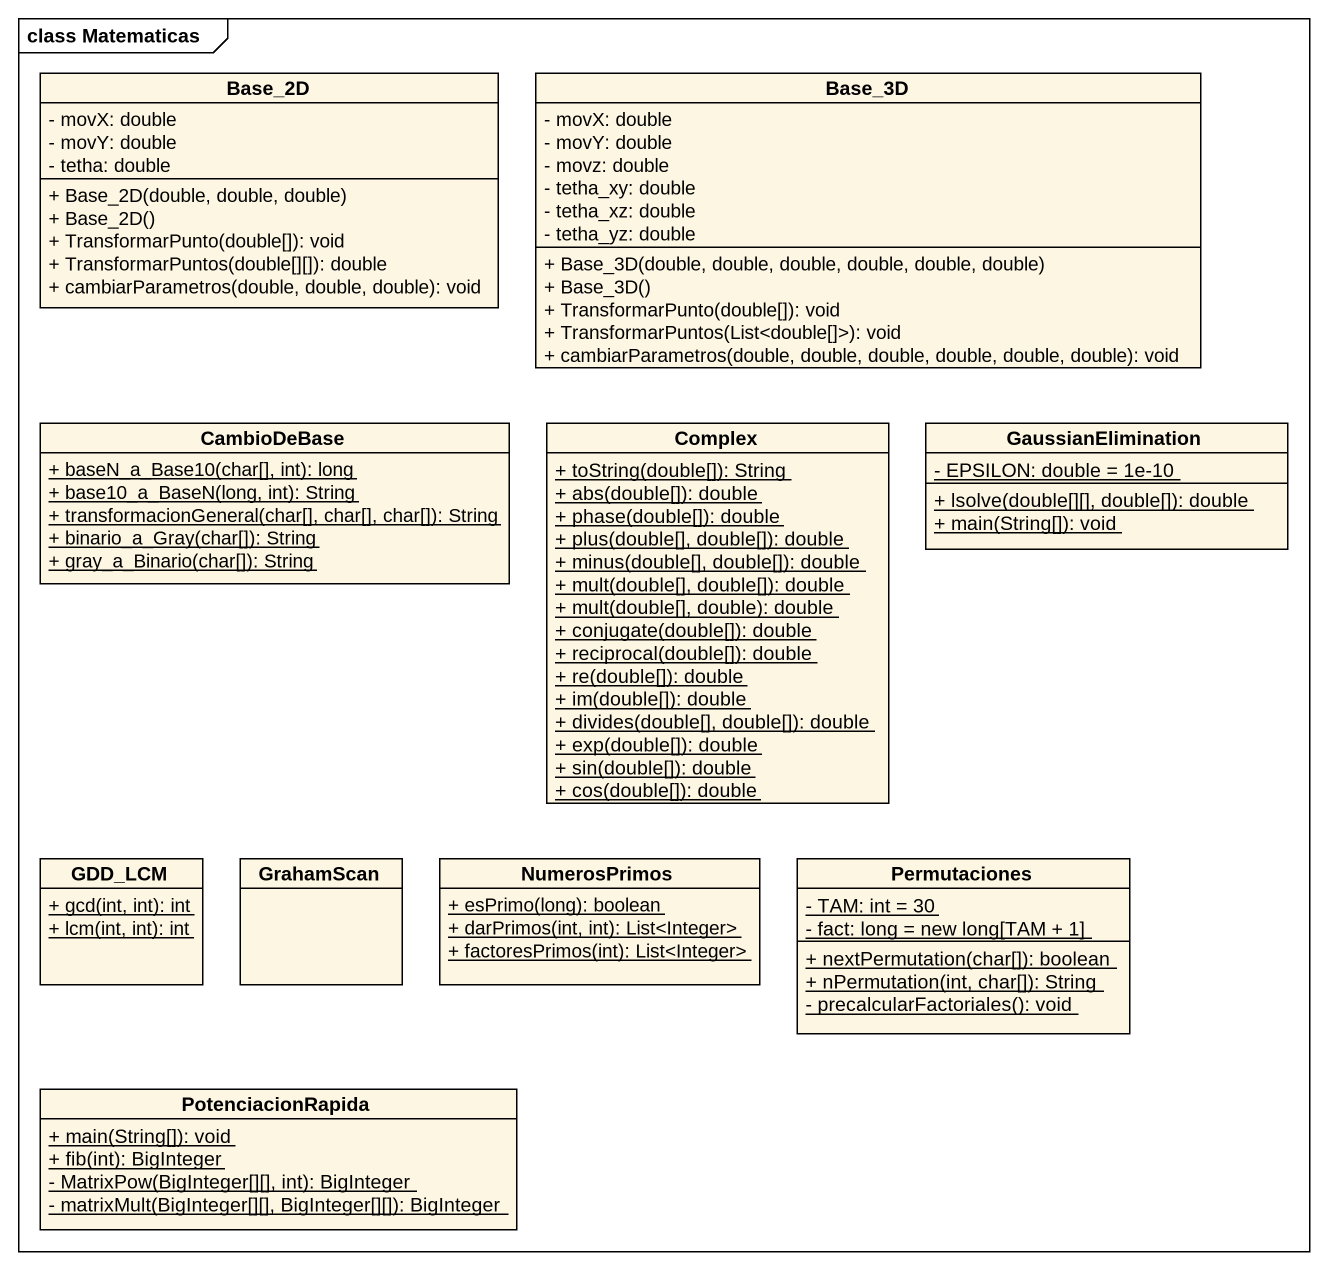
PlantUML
@startuml
mainframe class Matematicas
hide circle
hide empty members
skinparam classAttributeIconSize 0
class Base_2D {
  - movX: double
  - movY: double
  - tetha: double
  + Base_2D(double, double, double)
  + Base_2D()
  + TransformarPunto(double[]): void
  + TransformarPuntos(double[][]): double
  + cambiarParametros(double, double, double): void
}
class Base_3D {
  - movX: double
  - movY: double
  - movz: double
  - tetha_xy: double
  - tetha_xz: double
  - tetha_yz: double
  + Base_3D(double, double, double, double, double, double)
  + Base_3D()
  + TransformarPunto(double[]): void
  + TransformarPuntos(List<double[]>): void
  + cambiarParametros(double, double, double, double, double, double): void
}
class CambioDeBase {
  {static} + baseN_a_Base10(char[], int): long
  {static} + base10_a_BaseN(long, int): String
  {static} + transformacionGeneral(char[], char[], char[]): String
  {static} + binario_a_Gray(char[]): String
  {static} + gray_a_Binario(char[]): String
}
class Complex {
  {static} + toString(double[]): String
  {static} + abs(double[]): double
  {static} + phase(double[]): double
  {static} + plus(double[], double[]): double
  {static} + minus(double[], double[]): double
  {static} + mult(double[], double[]): double
  {static} + mult(double[], double): double
  {static} + conjugate(double[]): double
  {static} + reciprocal(double[]): double
  {static} + re(double[]): double
  {static} + im(double[]): double
  {static} + divides(double[], double[]): double
  {static} + exp(double[]): double
  {static} + sin(double[]): double
  {static} + cos(double[]): double
}
class GaussianElimination {
  {static} - EPSILON: double = 1e-10
  {static} + lsolve(double[][], double[]): double
  {static} + main(String[]): void
}
class GDD_LCM {
  {static} + gcd(int, int): int
  {static} + lcm(int, int): int
}
class GrahamScan
class NumerosPrimos {
  {static} + esPrimo(long): boolean
  {static} + darPrimos(int, int): List<Integer>
  {static} + factoresPrimos(int): List<Integer>
}
class Permutaciones {
  {static} - TAM: int = 30
  {static} - fact: long = new long[TAM + 1]
  {static} + nextPermutation(char[]): boolean
  {static} + nPermutation(int, char[]): String
  {static} - precalcularFactoriales(): void
}
class PotenciacionRapida {
  {static} + main(String[]): void
  {static} + fib(int): BigInteger
  {static} - MatrixPow(BigInteger[][], int): BigInteger
  {static} - matrixMult(BigInteger[][], BigInteger[][]): BigInteger
}
@enduml
